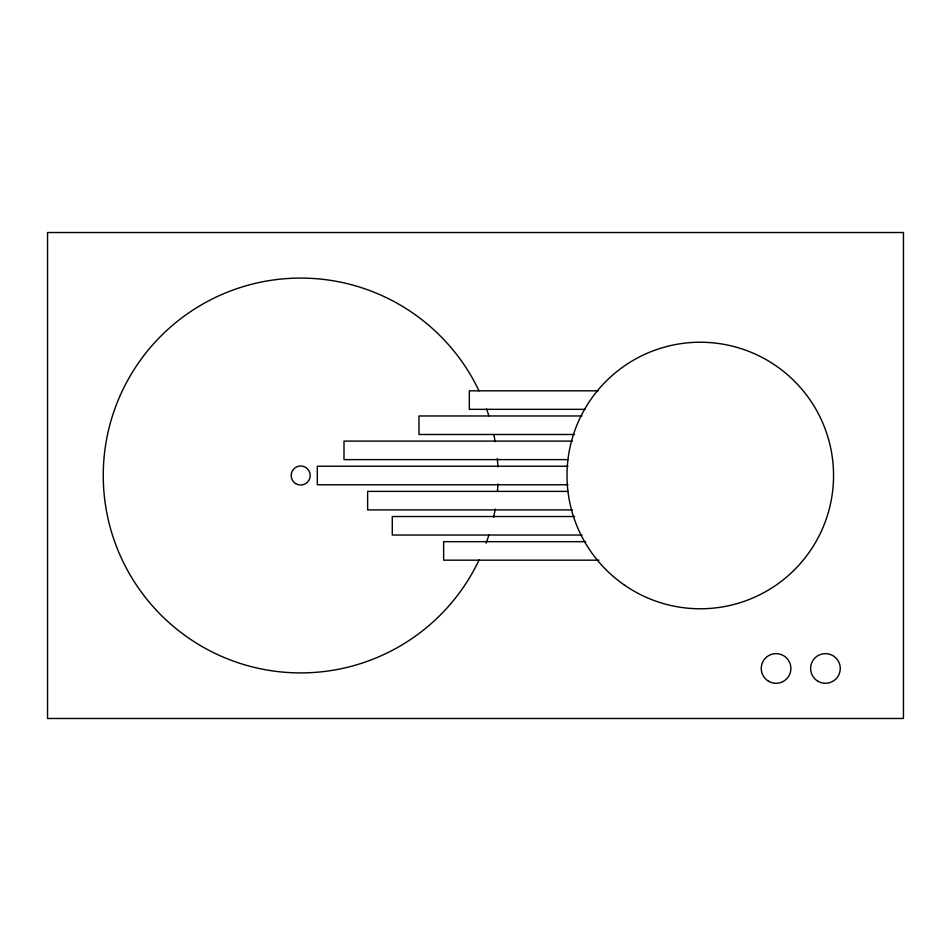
<?xml version="1.0" encoding="UTF-8"?>
<svg xmlns="http://www.w3.org/2000/svg" width="951" height="951" viewBox="0 0 951 951"><rect width="100%" height="100%" fill="white"/><g stroke="black" fill="none" stroke-linecap="round" stroke-linejoin="round"><path stroke-width="1.43" d="M598.345 390.825L469.33 390.825L469.33 409.334L585.008 409.334M582.024 415.967L418.987 415.967L418.987 434.476L574.618 434.476M572.395 441.098L344 441.098L344 459.618L567.949 459.618M567.949 466.24L317.301 466.24L317.301 484.76L567.949 484.76M567.949 491.382L367.633 491.382L367.633 509.902L572.395 509.902M574.618 516.524L392.287 516.524L392.287 535.033L582.024 535.033M585.709 541.666L443.641 541.666L443.641 560.175L599.023 560.175M497.896 483.857A197.416 197.416 0 0 1 497.468 490.894M495.198 509.07A197.416 197.416 0 0 1 493.581 517.368M488.873 535.068A197.416 197.416 0 0 1 486.151 543.08M479.09 559.973A197.416 197.416 0 0 1 177.968 630.156A197.416 197.416 0 0 1 177.813 320.962A197.416 197.416 0 0 1 479.007 390.849M486.555 409.061A197.416 197.416 0 0 1 488.814 415.742M493.842 434.821A197.416 197.416 0 0 1 495.162 441.74M497.337 458.513A197.416 197.416 0 0 1 497.884 466.941M903.45 232.519L47.55 232.519L47.55 718.481L903.45 718.481L903.45 232.519M768.444 681.178A14.836 14.836 0 0 0 790.899 668.708A14.836 14.836 0 0 0 768.872 655.489A14.836 14.836 0 0 0 768.444 681.178M817.812 681.178A14.836 14.836 0 0 0 840.268 668.708A14.836 14.836 0 0 0 818.24 655.489A14.836 14.836 0 0 0 817.812 681.178M295.654 483.595A9.522 9.522 0 0 0 310.181 475.785A9.522 9.522 0 0 0 296.153 467.119A9.522 9.522 0 0 0 295.654 483.595M623.927 584.734A133.271 133.271 0 0 0 833.052 487.007A133.271 133.271 0 0 0 643.863 354.759A133.271 133.271 0 0 0 623.927 584.734"/></g></svg>
